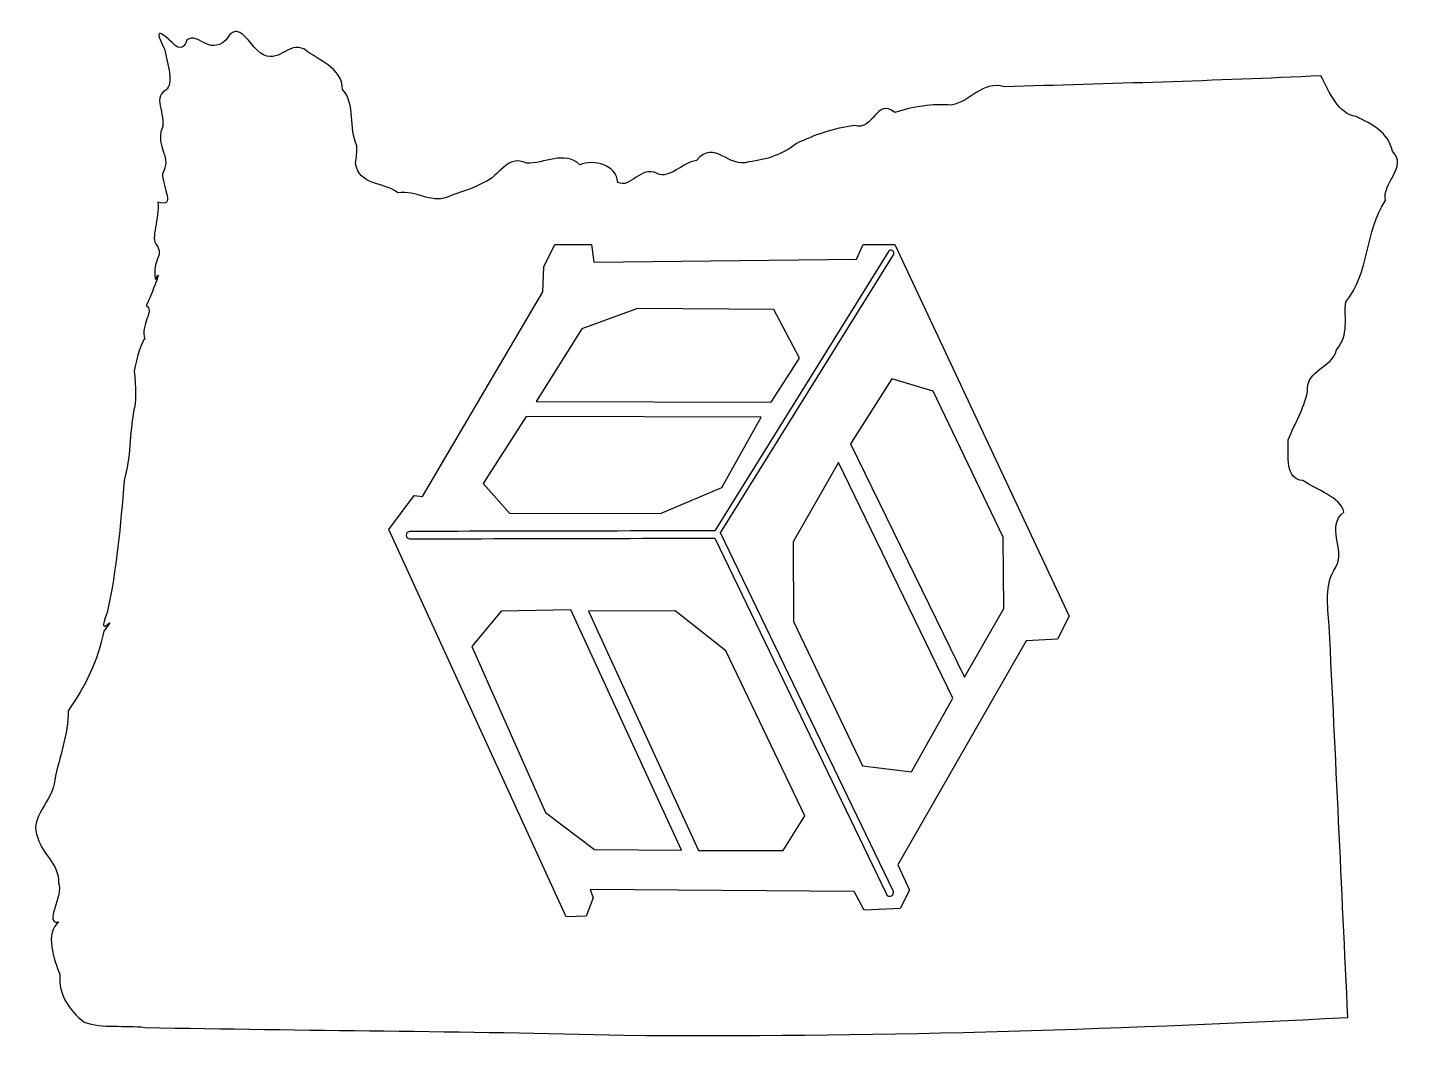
# Model space of a CAD drawing. Extents: x -0.1 to 16, y 0 to 11.8.
import ezdxf

# ---------------------------------------------------------------- set-up
doc = ezdxf.new("R2010")
doc.units = 0
doc.layers.get('0').update_dxf_attribs({"linetype": 'CONTINUOUS'})

msp = doc.modelspace()

# ---------------------------------------------------------------- linework, layer by layer
at = {"color": 7}
for p, q in [((2.330851, 11.704217), (2.330851, 11.704217)), ((5.9253, 8.962691), (6.051831, 9.222001)), ((6.051831, 9.222001), (6.481415, 9.222001)), ((6.481415, 9.222001), (6.507971, 9.015801)), ((9.568173, 9.05173), (9.647841, 9.222001)), ((9.647841, 9.222001), (10.01494, 9.222001)), ((10.01494, 9.222001), (12.047264, 4.890231)), ((6.507971, 9.015801), (9.568173, 9.05173)), ((9.941521, 9.139212), (7.91857, 5.885306)), ((9.964952, 9.156394), (9.964952, 9.156392)), ((5.91124, 8.670573), (5.9253, 8.962691)), ((4.508452, 6.28521), (5.91124, 8.670573)), ((7.017224, 8.47843), (6.36738, 8.237863)), ((8.604342, 8.465936), (7.017224, 8.478433)), ((7.017224, 8.478433), (7.017224, 8.47843)), ((8.905832, 7.897323), (8.604342, 8.465936)), ((6.36738, 8.237863), (5.834696, 7.391192)), ((8.574662, 7.386508), (8.905832, 7.897323)), ((9.979011, 7.655191), (9.499439, 6.89756)), ((10.463271, 7.513037), (9.979011, 7.655191)), ((11.277138, 5.811884), (10.463271, 7.513037)), ((5.834696, 7.391192), (8.574662, 7.386508)), ((5.717537, 7.216234), (5.219219, 6.438296)), ((8.459064, 7.208422), (5.717537, 7.216234)), ((7.998238, 6.391432), (8.459064, 7.208422)), ((9.499439, 6.89756), (10.827245, 4.177902)), ((9.358848, 6.681987), (8.83085, 5.755647)), ((10.692903, 3.935773), (9.358848, 6.681987)), ((5.219219, 6.438296), (5.523833, 6.089942)), ((4.117921, 5.900926), (4.411601, 6.297706)), ((4.411601, 6.297706), (4.508452, 6.28521)), ((7.285909, 6.086817), (7.998238, 6.391432)), ((5.523833, 6.089942), (7.285909, 6.086817)), ((6.184612, 1.383263), (4.117921, 5.900926)), ((7.91857, 5.799389), (9.918089, 1.648825)), ((9.996195, 1.686316), (7.982616, 5.860312)), ((11.286509, 4.979272), (11.277138, 5.811884)), ((8.83085, 5.755647), (8.833975, 4.827746)), ((5.428544, 4.949592), (5.084876, 4.537191)), ((6.239286, 4.962088), (5.428544, 4.949592)), ((7.528039, 2.161202), (6.239286, 4.962088)), ((7.456181, 4.952714), (6.445486, 4.94959)), ((6.445486, 4.94959), (7.726428, 2.156511)), ((8.046664, 4.487201), (7.456181, 4.952714)), ((10.827245, 4.177902), (11.286509, 4.979272)), ((12.047264, 4.890231), (11.912921, 4.621545)), ((8.833975, 4.827746), (9.640031, 3.145338)), ((5.084876, 4.537191), (5.944045, 2.600157)), ((11.545822, 4.604363), (10.050869, 1.99093)), ((11.912921, 4.621545), (11.545822, 4.604363)), ((8.968317, 2.564226), (8.046664, 4.487201)), ((10.211768, 3.07348), (10.692903, 3.935773)), ((9.640031, 3.145338), (10.211768, 3.07348)), ((5.944045, 2.600157), (6.515782, 2.170573)), ((8.713691, 2.156511), (8.968317, 2.564226)), ((6.515782, 2.170573), (7.528039, 2.161202)), ((7.726428, 2.156511), (8.713691, 2.156511)), ((10.050869, 1.99093), (10.185212, 1.695688)), ((9.541617, 1.678504), (6.464232, 1.70506)), ((6.464232, 1.70506), (6.498598, 1.606647)), ((9.657214, 1.462931), (9.541617, 1.678504)), ((10.185212, 1.695688), (10.077425, 1.481677)), ((6.498598, 1.606647), (6.417368, 1.391074)), ((10.077425, 1.481677), (9.657214, 1.462931)), ((6.417368, 1.391074), (6.184612, 1.383263))]:
    msp.add_line(p, q, dxfattribs=at)
for points in [[(1.598215, 11.572998), (1.448507, 11.712597), (1.374157, 11.750852), (1.502925, 11.504265)], [(1.762238, 11.607365), (1.754546, 11.5369), (1.681712, 11.465709), (1.598215, 11.572998)], [(2.21994, 11.602678), (2.00365, 11.422835), (1.911029, 11.701502), (1.762238, 11.607365)], [(2.330851, 11.704217), (2.294529, 11.701671), (2.258061, 11.673355), (2.21994, 11.602678)], [(2.346472, 11.704217), (2.341288, 11.704878), (2.33604, 11.704581), (2.330851, 11.704217)], [(2.61672, 11.457401), (2.526102, 11.527909), (2.437717, 11.692571), (2.346472, 11.704217)], [(3.133783, 11.498016), (2.944963, 11.601826), (2.837644, 11.305287), (2.61672, 11.457401)], [(1.502925, 11.504265), (1.541442, 11.312165), (1.616093, 11.104204), (1.516984, 11.021568)], [(3.578988, 11.030941), (3.571466, 11.290601), (3.297006, 11.366534), (3.133783, 11.498016)], [(11.291196, 11.062183), (11.027587, 11.134344), (10.912726, 10.893549), (10.674157, 10.84661)], [(14.980933, 11.188716), (13.751327, 11.131648), (12.521678, 11.095179), (11.291196, 11.062183)], [(15.393334, 10.71383), (15.186552, 10.738626), (15.082968, 10.997565), (14.980933, 11.188716)], [(1.516984, 11.021568), (1.342899, 10.928186), (1.555486, 10.703849), (1.459186, 10.535748)], [(3.744574, 10.373287), (3.647807, 10.579751), (3.734319, 10.853954), (3.578988, 11.030941)], [(10.01494, 10.762256), (9.797686, 10.939558), (9.767659, 10.540842), (9.546303, 10.609167)], [(10.674157, 10.84661), (10.456022, 10.867049), (10.22936, 10.828608), (10.01494, 10.762256)], [(15.815108, 10.30924), (15.760151, 10.541698), (15.582746, 10.620353), (15.393334, 10.71383)], [(1.459186, 10.535748), (1.427188, 10.32076), (1.58608, 10.244238), (1.479493, 10.046803)], [(9.546303, 10.609167), (9.30231, 10.578674), (9.087526, 10.503215), (8.868341, 10.398281)], [(3.728952, 10.168648), (3.742058, 10.236675), (3.747468, 10.304113), (3.744574, 10.373287)], [(6.343948, 10.153027), (6.16058, 10.320326), (5.929782, 10.163138), (5.723785, 10.170211)], [(8.312225, 10.187394), (8.084013, 10.098409), (7.912928, 10.459109), (7.704558, 10.201453)], [(8.868341, 10.398281), (8.705369, 10.275358), (8.526822, 10.207371), (8.312225, 10.187394)], [(15.733877, 9.734378), (15.688978, 9.945618), (16.001569, 10.119754), (15.815108, 10.30924)], [(4.222584, 9.823419), (4.062567, 9.957144), (3.768104, 9.903515), (3.728952, 10.168648)], [(5.723785, 10.170211), (5.492612, 10.281525), (5.408592, 10.016108), (5.227029, 9.943703)], [(6.786029, 9.946827), (6.776314, 10.144299), (6.507651, 10.220898), (6.343948, 10.153027)], [(7.245294, 10.049927), (7.052947, 10.15072), (6.934125, 9.86675), (6.786029, 9.946827)], [(7.704558, 10.201453), (7.536535, 10.179799), (7.391288, 9.979389), (7.245294, 10.049927)], [(1.479493, 10.046803), (1.482351, 9.873246), (1.638743, 9.655533), (1.426381, 9.715632)], [(4.799007, 9.773431), (4.587615, 9.702645), (4.445806, 9.859156), (4.222584, 9.823419)], [(5.227029, 9.943703), (5.038213, 9.845046), (4.859781, 9.808288), (4.799007, 9.773431)], [(1.426381, 9.715632), (1.448519, 9.533045), (1.335396, 9.287195), (1.409198, 9.217315)], [(15.271488, 8.553412), (15.553316, 8.89014), (15.488829, 9.374969), (15.733877, 9.734378)], [(1.409198, 9.217315), (1.506436, 9.09316), (1.351112, 9.041899), (1.398263, 8.815849)], [(7.982616, 5.860312), (7.982616, 5.860312), (9.999319, 9.103282), (9.999319, 9.103282)], [(9.961828, 9.154834), (9.953295, 9.152445), (9.946018, 9.146847), (9.941521, 9.139212)], [(9.964952, 9.156392), (9.963885, 9.155926), (9.962842, 9.155406), (9.961828, 9.154834)], [(9.968077, 9.156394), (9.967036, 9.156442), (9.965993, 9.156442), (9.964952, 9.156394)], [(10.000275, 9.139589), (9.993632, 9.150881), (9.981138, 9.157402), (9.968077, 9.156394)], [(9.999319, 9.103282), (10.006546, 9.114209), (10.006917, 9.128298), (10.000275, 9.139589)], [(1.398263, 8.815849), (1.486663, 8.994057), (1.35595, 8.643047), (1.290476, 8.509673)], [(15.165264, 7.995734), (15.315251, 8.173381), (15.248581, 8.364995), (15.271488, 8.553412)], [(1.290476, 8.509673), (1.391177, 8.454078), (1.218002, 8.284023), (1.274855, 8.117579)], [(1.274855, 8.117579), (1.25288, 8.13778), (1.174011, 7.89042), (1.149885, 7.744232)], [(14.824721, 7.511475), (14.811288, 7.768627), (15.113122, 7.778246), (15.165264, 7.995734)], [(1.149885, 7.744232), (1.167386, 7.580615), (1.172366, 7.35415), (1.145199, 7.29434)], [(14.601337, 6.944424), (14.672554, 7.133475), (14.783399, 7.295851), (14.824721, 7.511475)], [(1.145199, 7.29434), (1.092611, 7.011183), (1.114695, 6.743902), (1.031164, 6.4711)], [(14.771608, 6.4711), (14.569882, 6.475249), (14.598852, 6.7622), (14.601337, 6.944424)], [(1.031164, 6.4711), (0.991481, 5.945564), (0.945846, 5.444649), (0.835898, 4.930846)], [(15.249618, 6.104001), (15.221633, 6.275745), (14.920038, 6.364669), (14.771608, 6.4711)], [(15.155891, 5.460406), (15.276237, 5.687354), (15.029569, 5.926438), (15.249618, 6.104001)], [(4.363175, 5.877496), (4.339458, 5.877484), (4.320238, 5.858254), (4.320238, 5.834537)], [(4.320238, 5.834537), (4.320238, 5.81082), (4.339458, 5.791591), (4.363175, 5.791579)], [(7.91857, 5.885306), (7.86976, 5.885206), (4.398124, 5.877496), (4.363175, 5.877496)], [(4.363175, 5.791579), (4.409461, 5.791579), (7.866935, 5.79927), (7.91857, 5.799389)], [(15.077785, 4.777758), (15.063952, 5.016028), (15.016085, 5.257159), (15.155891, 5.460406)], [(0.835898, 4.930846), (0.682887, 4.560557), (1.001852, 4.994465), (0.795283, 4.713711)], [(0.795283, 4.713711), (0.726872, 4.376621), (0.57879, 4.067841), (0.379758, 3.785809)], [(15.296482, 0.211669), (15.22316, 1.734), (15.154147, 3.25558), (15.077785, 4.777758)], [(0.379758, 3.785809), (0.387062, 3.517151), (0.273873, 3.248957), (0.223546, 2.979753)], [(0.223546, 2.979753), (0.211138, 2.734107), (-0.092336, 2.540299), (0.02828, 2.304915)], [(0.02828, 2.304915), (0.07709, 2.105417), (0.279309, 2.004553), (0.267285, 1.781603)], [(0.267285, 1.781603), (0.33525, 1.637519), (0.085382, 1.29279), (0.271971, 1.322339)], [(9.918089, 1.648825), (9.924767, 1.634842), (9.938407, 1.625492), (9.953857, 1.624304)], [(9.953857, 1.624304), (9.969308, 1.623117), (9.984216, 1.630273), (9.992954, 1.643071)], [(9.992954, 1.643071), (10.001691, 1.655869), (10.002927, 1.672359), (9.996195, 1.686316)], [(0.271971, 1.322339), (0.102467, 1.203406), (0.216, 0.882556), (0.282906, 0.711548)], [(0.282906, 0.711548), (0.270242, 0.480964), (0.385728, 0.2943), (0.567213, 0.158556)], [(6.856325, 0.003906), (9.670746, -0.020184), (12.485709, 0.069376), (15.296482, 0.211669)], [(0.567213, 0.158556), (0.773015, 0.078139), (1.044772, 0.128001), (1.274855, 0.096072)], [(1.274855, 0.096072), (3.134099, 0.056982), (4.996189, 0.05711), (6.856325, 0.003906)]]:
    msp.add_open_spline(points, degree=3, dxfattribs=at)

doc.saveas('drawing.dxf')
